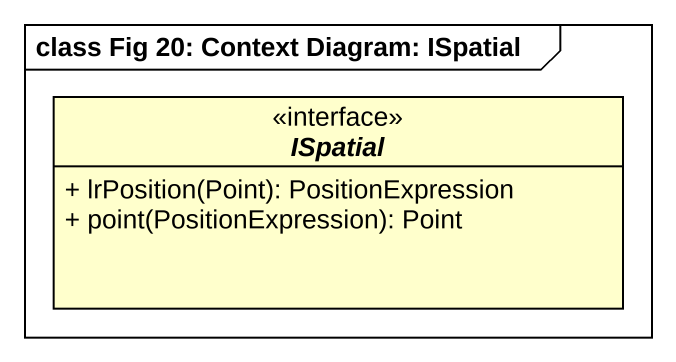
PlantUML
@startuml
mainframe class Fig 20: Context Diagram: ISpatial
hide circle
hide empty members
skinparam classAttributeIconSize 0
interface ISpatial {
  + lrPosition(Point): PositionExpression
  + point(PositionExpression): Point
}
@enduml
